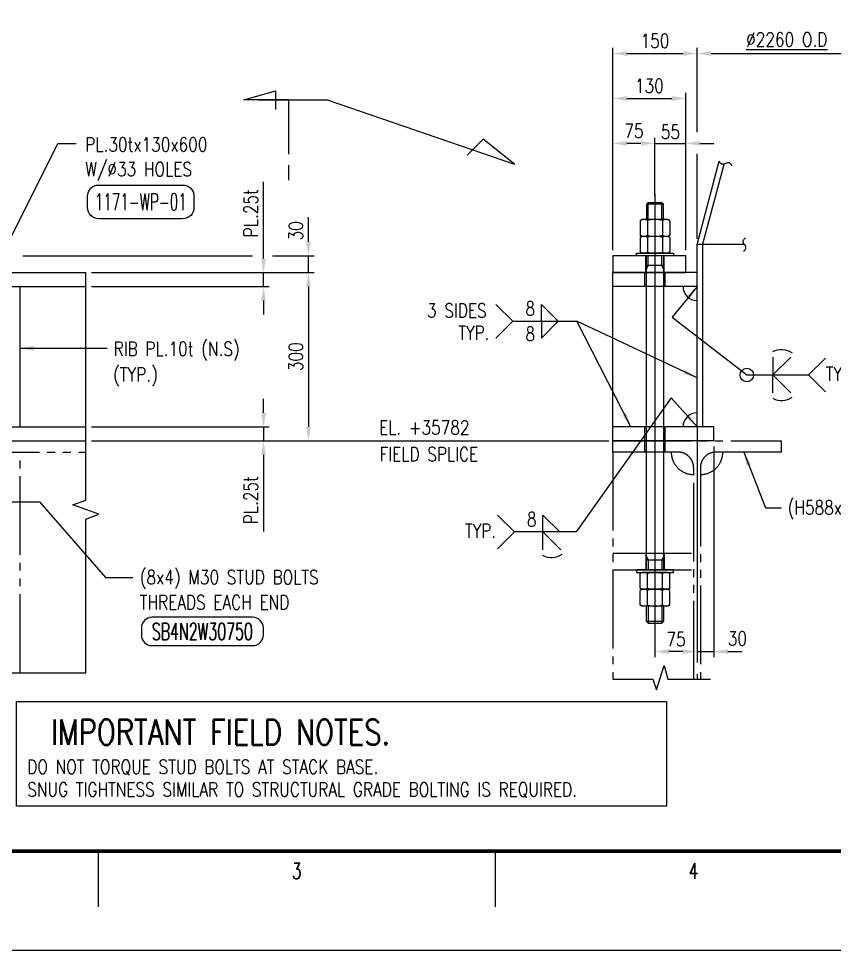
# Model space of a CAD drawing. Header units: millimetres. Extents: x 0 to 134087, y -49114 to 20834.
# Drawn here: x 41396 to 45030, y -29779 to -25628 of the extents above; entities that cross this region are included whole.
import ezdxf
from ezdxf.enums import TextEntityAlignment as Align

# ---------------------------------------------------------------- set-up
doc = ezdxf.new("R2010")
doc.units = ezdxf.units.MM
doc.header["$LTSCALE"] = 35
for name, pattern in [('JNK-CENTER', [34, 30, -1.5, 1, -1.5]), ('JNK-HIDDEN', [3, 2, -1]), ('JNK-PHANTOM', [15, 10, -1, 1, -1, 1, -1])]:
    doc.linetypes.add(name, pattern=pattern)
for name, color, linetype in [('CEN-R', 1, 'JNK-CENTER'), ('CON-C', 4, 'Continuous'), ('CON-G', 3, 'Continuous'), ('CON-W', 7, 'Continuous'), ('CON-Y', 2, 'Continuous'), ('Dim-W', 7, 'Continuous'), ('HID-Y', 2, 'JNK-HIDDEN'), ('PHA-M', 6, 'JNK-PHANTOM'), ('STL-OBJT', 7, 'Continuous'), ('TXT-G', 3, 'Continuous'), ('TXT-Y', 2, 'Continuous'), ('TXTT-C', 4, 'Continuous')]:
    doc.layers.add(name, color=color, linetype=linetype)
doc.styles.add('ROMANS', font='ROMANS.shx', dxfattribs={"width": 0.8})
doc.styles.add('SIMPLEX', font='simplex.shx', dxfattribs={"width": 0.8})
doc.dimstyles.new('DIM25', dxfattribs={"dimscale": 25, "dimtxt": 2.5, "dimasz": 2.5, "dimexe": 1, "dimexo": 1, "dimgap": 1, "dimtad": 1, "dimdec": 1, "dimdsep": 46, "dimtxsty": 'SIMPLEX', "dimcen": 0, "dimclrt": 2, "dimazin": 2, "dimtfac": 1, "dimtdec": 1, "dimtix": 1, "dimtmove": 2, "dimatfit": 0, "dimfxl": 0.18, "dimtolj": 1, "dimtzin": 0, "dimarcsym": 0})
doc.dimstyles.new('DIM25x2.5', dxfattribs={"dimscale": 25, "dimtxt": 2.5, "dimasz": 2.5, "dimexe": 1, "dimexo": 1, "dimgap": 1, "dimtad": 1, "dimdec": 1, "dimlfac": 0.4, "dimdsep": 46, "dimtxsty": 'SIMPLEX', "dimcen": 0, "dimclrt": 2, "dimazin": 2, "dimtfac": 1, "dimtdec": 1, "dimtix": 1, "dimtmove": 2, "dimatfit": 0, "dimfxl": 0.18, "dimtolj": 1, "dimtzin": 0, "dimarcsym": 0})

# ---------------------------------------------------------------- blocks, each defined once
blk = doc.blocks.new('TITLE')
at = {"color": 7}
for p, q in [((169.76, 17.68), (169.76, 7.78)), ((240.49, 17.68), (240.49, 7.78)), ((841, 0), (0, 0))]:
    blk.add_line(p, q, dxfattribs=at)
at = {"color": 7, "const_width": 0.707}
blk.add_lwpolyline([(28.29, 17.68), (823.67, 17.68)], dxfattribs=at)
at = {"color": 7, "style": 'ROMANS', "width": 0.7}
for s, p in [('3', (205.12, 14.15)), ('4', (275.85, 14.15))]:
    blk.add_text(s, height=2.83, dxfattribs=at).set_placement(p, align=Align.MIDDLE)
blk = doc.blocks.new('A$C5F2C30E5')
at = {"layer": 'CEN-R'}
blk.add_line((33, 767.5), (33, -18.2), dxfattribs=at)
at = {"layer": 'CON-G'}
for p, q in [((18, 749.5), (21, 752.5)), ((18, 749.5), (18, 722)), ((21, 752.5), (45, 752.5)), ((45, 752.5), (48, 749.5)), ((48, 722), (48, 749.5)), ((10, 722), (6.4, 719.9)), ((6.4, 719.9), (6.4, 694.1)), ((56, 722), (10, 722)), ((19.7, 719.9), (19.7, 694.1)), ((46.3, 719.9), (46.3, 694.1)), ((59.6, 719.9), (56, 722)), ((59.6, 719.9), (59.6, 694.1)), ((10, 692), (6.4, 694.1)), ((10, 692), (6.4, 689.9)), ((6.4, 689.9), (6.4, 664.1)), ((56, 692), (10, 692)), ((56, 692), (10, 692)), ((19.7, 689.9), (19.7, 664.1)), ((46.3, 689.9), (46.3, 664.1)), ((59.6, 694.1), (56, 692)), ((59.6, 689.9), (56, 692)), ((59.6, 689.9), (59.6, 664.1)), ((0, 662), (66, 662)), ((0, 657.5), (0, 662)), ((66, 657.5), (0, 657.5)), ((10, 662), (6.4, 664.1)), ((56, 662), (10, 662)), ((18, 97.5), (18, 657.5)), ((48, 657.5), (48, 97.5)), ((59.6, 664.1), (56, 662)), ((66, 662), (66, 657.5)), ((66, 97.5), (0, 97.5)), ((0, 97.5), (0, 93)), ((0, 93), (66, 93)), ((10, 93), (6.4, 90.9)), ((6.4, 65.1), (6.4, 90.9)), ((56, 93), (10, 93)), ((19.7, 65.1), (19.7, 90.9)), ((46.3, 65.1), (46.3, 90.9)), ((59.6, 90.9), (56, 93)), ((59.6, 65.1), (59.6, 90.9)), ((66, 93), (66, 97.5)), ((10, 63), (6.4, 65.1)), ((10, 63), (6.4, 60.9)), ((6.4, 35.1), (6.4, 60.9)), ((56, 63), (10, 63)), ((56, 63), (10, 63)), ((19.7, 35.1), (19.7, 60.9)), ((46.3, 35.1), (46.3, 60.9)), ((59.6, 65.1), (56, 63)), ((59.6, 60.9), (56, 63)), ((59.6, 35.1), (59.6, 60.9)), ((10, 33), (6.4, 35.1)), ((59.6, 35.1), (56, 33)), ((56, 33), (10, 33)), ((18, 5.5), (18, 33)), ((48, 33), (48, 5.5)), ((18, 5.5), (21, 2.5)), ((21, 2.5), (45, 2.5)), ((45, 2.5), (48, 5.5))]:
    blk.add_line(p, q, dxfattribs=at)
for centre, radius, start, end in [((13.1, 710.3), 11.7, 55.591, 124.409), ((33.3, 676), 46, 90.4002, 107.1986), ((32.7, 676), 46, 72.8014, 89.5998), ((52.9, 710.3), 11.7, 55.591, 124.409), ((13.1, 703.7), 11.7, 235.591, 304.409), ((13.1, 680.3), 11.7, 55.591, 124.409), ((33.3, 738), 46, 252.8014, 269.5998), ((33.3, 646), 46, 90.4002, 107.1986), ((32.7, 738), 46, 270.4002, 287.1986), ((32.7, 646), 46, 72.8014, 89.5998), ((52.9, 703.7), 11.7, 235.591, 304.409), ((52.9, 680.3), 11.7, 55.591, 124.409), ((13.1, 673.7), 11.7, 235.591, 304.409), ((33.3, 708), 46, 252.8014, 269.5998), ((32.7, 708), 46, 270.4002, 287.1986), ((52.9, 673.7), 11.7, 235.591, 304.409), ((13.1, 81.3), 11.7, 55.591, 124.409), ((33.3, 47), 46, 90.4002, 107.1986), ((32.7, 47), 46, 72.8014, 89.5998), ((52.9, 81.3), 11.7, 55.591, 124.409), ((13.1, 74.7), 11.7, 235.591, 304.409), ((13.1, 51.3), 11.7, 55.591, 124.409), ((33.3, 109), 46, 252.8014, 269.5998), ((33.3, 17), 46, 90.4002, 107.1986), ((32.7, 109), 46, 270.4002, 287.1986), ((32.7, 17), 46, 72.8014, 89.5998), ((52.9, 74.7), 11.7, 235.591, 304.409), ((52.9, 51.3), 11.7, 55.591, 124.409), ((13.1, 44.7), 11.7, 235.591, 304.409), ((33.3, 79), 46, 252.8014, 269.5998), ((32.7, 79), 46, 270.4002, 287.1986), ((52.9, 44.7), 11.7, 235.591, 304.409)]:
    blk.add_arc(centre, radius, start, end, dxfattribs=at)
at = {"layer": 'CON-Y'}
for p, q in [((48, 749.5), (18, 749.5)), ((21, 722), (21, 752.5)), ((45, 722), (45, 752.5)), ((21, 640), (21, 657.5)), ((45, 640), (45, 657.5)), ((18, 633.4), (21, 640)), ((48, 640), (18, 640)), ((48, 633.4), (45, 640)), ((18, 121.6), (21, 115)), ((48, 121.6), (45, 115)), ((48, 115), (18, 115)), ((21, 115), (21, 97.5)), ((45, 115), (45, 97.5)), ((21, 33), (21, 2.5)), ((45, 33), (45, 2.5)), ((48, 5.5), (18, 5.5))]:
    blk.add_line(p, q, dxfattribs=at)
blk = doc.blocks.new('boltmark')
at = {"layer": 'CON-Y'}
blk.add_lwpolyline([(0, -4.2), (15, -4.2, 0.414214), (16.56, -2.64), (16.56, -1.56, 0.414214), (15, 0), (0, 0, 0.414214), (-1.56, -1.56), (-1.56, -2.64, 0.414214)], format="xyb", close=True, dxfattribs=at)
at = {"layer": 'CON-G', "style": 'SIMPLEX', "width": 0.802523}
blk.add_attdef('BN2W1650', text='', height=2.5, dxfattribs=at).set_placement((0, -3.35), (15, -3.35), align=Align.FIT)
blk = doc.blocks.new('DUCT-TAG')
at = {"layer": 'CON-G'}
blk.add_lwpolyline([(-9.49, -1), (-9.49, 1, -0.414214), (-7.49, 3), (7.49, 3, -0.414214), (9.49, 1), (9.49, -1, -0.414214), (7.49, -3), (-7.49, -3, -0.414214)], format="xyb", close=True, dxfattribs=at)
at = {"layer": 'CON-G', "style": 'SIMPLEX', "width": 1.246304}
blk.add_attdef('NAME', text='', height=3, dxfattribs=at).set_placement((-8.19, -1.5), (8.19, -1.5), align=Align.FIT)
at = {"layer": 'CON-Y', "style": 'SIMPLEX'}
blk.add_attdef('ELEVATION', text='', height=2, dxfattribs=at).set_placement((0, -6.02), align=Align.CENTER)
blk = doc.blocks.new('SECMARK2')
at = {"layer": 'TXTT-C'}
blk.add_line((0, 0), (-2.72, 0), dxfattribs=at)
blk.add_lwpolyline([(-4.67, 0), (-14.32, 0), (-14.32, 8.05), (-15.93, 2.38), (-12.63, 2.38)], dxfattribs=at)
at = {"layer": 'TXTT-C', "style": 'SIMPLEX', "width": 1.17}
blk.add_attdef('TAG', text='', height=3.5, dxfattribs=at).set_placement((-7.82, 1.36), align=Align.CENTER)
blk = doc.blocks.new('weld-sy6')
blk.add_lwpolyline([(0, -3.2), (0, 0), (3.2, -3.2)])
blk.add_arc((1.53, -1.19), 3.36, 242.2167, 304.6401)
blk = doc.blocks.new('*D1223')
at = {"layer": 'DEFPOINTS', "color": 0, "transparency": 16777216}
for p in [(41695.2, -26759.3), (42486.6, -26759.3), (41695.2, -26821.8)]:
    blk.add_point(p, dxfattribs=at)
at = {"layer": 'Dim-W', "color": 0, "lineweight": -2, "transparency": 16777216}
for p, q in [((42486.6, -26696.8), (42486.6, -26355.7)), ((41720.2, -26759.3), (42511.6, -26759.3)), ((42486.6, -26821.8), (42486.6, -26759.3)), ((41720.2, -26821.8), (42511.6, -26821.8)), ((42486.6, -26884.3), (42486.6, -26946.8))]:
    blk.add_line(p, q, dxfattribs=at)
at = {"layer": 'Dim-W', "color": 0, "transparency": 16777216}
for points in [[(42476.2, -26696.8), (42497, -26696.8), (42486.6, -26759.3)], [(42476.2, -26884.3), (42497, -26884.3), (42486.6, -26821.8)]]:
    blk.add_solid(points, dxfattribs=at)
at = {"layer": 'Dim-W', "color": 2, "transparency": 16777216, "insert": (42430.4, -26495), "char_height": 62.5, "attachment_point": 5, "rotation": 90, "style": 'SIMPLEX'}
blk.add_mtext('\\A1;PL.25t', dxfattribs=at)
blk = doc.blocks.new('*D1224')
at = {"layer": 'DEFPOINTS', "color": 0, "transparency": 16777216}
for p in [(41695.2, -27446.8), (41695.2, -27509.3), (42486.6, -27509.3)]:
    blk.add_point(p, dxfattribs=at)
at = {"layer": 'Dim-W', "color": 0, "lineweight": -2, "transparency": 16777216}
for p, q in [((42486.6, -27384.3), (42486.6, -27321.8)), ((41720.2, -27446.8), (42511.6, -27446.8)), ((42486.6, -27446.8), (42486.6, -27509.3)), ((41720.2, -27509.3), (42511.6, -27509.3)), ((42486.6, -27571.8), (42486.6, -27912.9))]:
    blk.add_line(p, q, dxfattribs=at)
at = {"layer": 'Dim-W', "color": 0, "transparency": 16777216}
for points in [[(42476.2, -27384.3), (42497, -27384.3), (42486.6, -27446.8)], [(42476.2, -27571.8), (42497, -27571.8), (42486.6, -27509.3)]]:
    blk.add_solid(points, dxfattribs=at)
at = {"layer": 'Dim-W', "color": 2, "transparency": 16777216, "insert": (42430.4, -27773.6), "char_height": 62.5, "attachment_point": 5, "rotation": 90, "style": 'SIMPLEX'}
blk.add_mtext('\\A1;PL.25t', dxfattribs=at)
blk = doc.blocks.new('*D1238')
at = {"layer": 'DEFPOINTS', "color": 0, "transparency": 16777216}
for p in [(41389.4, -26684.3), (42686.6, -26684.3), (41695.2, -26759.3)]:
    blk.add_point(p, dxfattribs=at)
at = {"layer": 'Dim-W', "color": 0, "lineweight": -2, "transparency": 16777216}
for p, q in [((42686.6, -26621.8), (42686.6, -26559.3)), ((41414.4, -26684.3), (42437, -26684.3)), ((42527, -26684.3), (42711.6, -26684.3)), ((42686.6, -26759.3), (42686.6, -26684.3)), ((41720.2, -26759.3), (42711.6, -26759.3)), ((42686.6, -26821.8), (42686.6, -26884.3))]:
    blk.add_line(p, q, dxfattribs=at)
at = {"layer": 'Dim-W', "color": 0, "transparency": 16777216}
for points in [[(42676.2, -26621.8), (42697, -26621.8), (42686.6, -26684.3)], [(42676.2, -26821.8), (42697, -26821.8), (42686.6, -26759.3)]]:
    blk.add_solid(points, dxfattribs=at)
at = {"layer": 'Dim-W', "color": 2, "transparency": 16777216, "insert": (42630.2, -26573.5), "char_height": 62.5, "attachment_point": 5, "rotation": 90, "style": 'SIMPLEX'}
blk.add_mtext('\\A1;30', dxfattribs=at)
blk = doc.blocks.new('*D1225')
at = {"layer": 'DEFPOINTS', "color": 0, "transparency": 16777216}
for p in [(42686.6, -26759.3), (41695.2, -27509.3), (42686.6, -27509.3)]:
    blk.add_point(p, dxfattribs=at)
at = {"layer": 'Dim-W', "color": 0, "lineweight": -2, "transparency": 16777216}
for p, q in [((42686.6, -26821.8), (42686.6, -27446.8)), ((41720.2, -27509.3), (42711.6, -27509.3))]:
    blk.add_line(p, q, dxfattribs=at)
at = {"layer": 'Dim-W', "color": 0, "transparency": 16777216}
for points in [[(42676.2, -26821.8), (42697, -26821.8), (42686.6, -26759.3)], [(42676.2, -27446.8), (42697, -27446.8), (42686.6, -27509.3)]]:
    blk.add_solid(points, dxfattribs=at)
at = {"layer": 'Dim-W', "color": 2, "transparency": 16777216, "insert": (42630.4, -27134.3), "char_height": 62.5, "attachment_point": 5, "rotation": 90, "style": 'SIMPLEX', "bg_fill": 3, "box_fill_scale": 1.1, "bg_fill_color": 256, "bg_fill_true_color": 13158600, "bg_fill_transparency": 0}
blk.add_mtext('\\A1;300', dxfattribs=at)
blk = doc.blocks.new('*D1226')
at = {"layer": 'DEFPOINTS', "color": 0, "transparency": 16777216}
for p in [(44043.2, -26183.8), (44230.7, -26440.5), (44043.2, -26684.3)]:
    blk.add_point(p, dxfattribs=at)
at = {"layer": 'Dim-W', "color": 0, "lineweight": -2, "transparency": 16777216}
for p, q in [((44043.2, -26659.3), (44043.2, -26158.8)), ((44168.2, -26183.8), (44105.7, -26183.8)), ((44230.7, -26415.5), (44230.7, -26158.8))]:
    blk.add_line(p, q, dxfattribs=at)
at = {"layer": 'Dim-W', "color": 0, "transparency": 16777216}
for points in [[(44105.7, -26173.4), (44105.7, -26194.2), (44043.2, -26183.8)], [(44168.2, -26173.4), (44168.2, -26194.2), (44230.7, -26183.8)]]:
    blk.add_solid(points, dxfattribs=at)
at = {"layer": 'Dim-W', "color": 2, "transparency": 16777216, "insert": (44137, -26127.6), "char_height": 62.5, "attachment_point": 5, "style": 'SIMPLEX', "bg_fill": 3, "box_fill_scale": 1.1, "bg_fill_color": 256, "bg_fill_true_color": 13158600, "bg_fill_transparency": 0}
blk.add_mtext('\\A1;75', dxfattribs=at)
blk = doc.blocks.new('*D1227')
at = {"layer": 'DEFPOINTS', "color": 0, "transparency": 16777216}
blk.add_point((44368.2, -26684.3), dxfattribs=at)
at = {"layer": 'Dim-W', "color": 0, "lineweight": -2, "transparency": 16777216}
for p, q in [((44168.2, -26183.8), (44105.7, -26183.8)), ((44368.2, -26659.3), (44368.2, -26158.8)), ((44430.7, -26183.8), (44493.2, -26183.8))]:
    blk.add_line(p, q, dxfattribs=at)
at = {"layer": 'Dim-W', "color": 2, "transparency": 16777216, "insert": (44299.5, -26132.9), "char_height": 62.5, "attachment_point": 5, "style": 'SIMPLEX', "bg_fill": 3, "box_fill_scale": 1.1, "bg_fill_color": 256, "bg_fill_true_color": 13158600, "bg_fill_transparency": 0}
blk.add_mtext('\\A1;55', dxfattribs=at)
at = {"layer": 'DEFPOINTS', "color": 0, "transparency": 16777216}
for p in [(44230.7, -26183.8), (44368.2, -26183.8)]:
    blk.add_point(p, dxfattribs=at)
at = {"layer": 'Dim-W', "color": 0, "lineweight": -2, "transparency": 16777216}
blk.add_line((44230.7, -26183.8), (44368.2, -26183.8), dxfattribs=at)
at = {"layer": 'Dim-W', "color": 0, "transparency": 16777216}
for points in [[(44168.2, -26173.4), (44168.2, -26194.2), (44230.7, -26183.8)], [(44430.7, -26173.4), (44430.7, -26194.2), (44368.2, -26183.8)]]:
    blk.add_solid(points, dxfattribs=at)
blk = doc.blocks.new('*D1228')
at = {"layer": 'DEFPOINTS', "color": 0, "transparency": 16777216}
for p in [(44368.2, -25983.8), (44043.2, -26183.8), (44368.2, -26183.8)]:
    blk.add_point(p, dxfattribs=at)
at = {"layer": 'Dim-W', "color": 0, "lineweight": -2, "transparency": 16777216}
for p, q in [((44043.2, -26158.8), (44043.2, -25958.8)), ((44105.7, -25983.8), (44305.7, -25983.8)), ((44368.2, -26158.8), (44368.2, -25958.8))]:
    blk.add_line(p, q, dxfattribs=at)
at = {"layer": 'Dim-W', "color": 0, "transparency": 16777216}
for points in [[(44105.7, -25973.4), (44105.7, -25994.2), (44043.2, -25983.8)], [(44305.7, -25973.4), (44305.7, -25994.2), (44368.2, -25983.8)]]:
    blk.add_solid(points, dxfattribs=at)
at = {"layer": 'Dim-W', "color": 2, "transparency": 16777216, "insert": (44205.7, -25927.6), "char_height": 62.5, "attachment_point": 5, "style": 'SIMPLEX', "bg_fill": 3, "box_fill_scale": 1.1, "bg_fill_color": 256, "bg_fill_true_color": 13158600, "bg_fill_transparency": 0}
blk.add_mtext('\\A1;130', dxfattribs=at)
blk = doc.blocks.new('*D1239')
at = {"layer": 'DEFPOINTS', "color": 0, "transparency": 16777216}
for p in [(44418.2, -25783.8), (44418.2, -26634.3), (44043.2, -26684.3)]:
    blk.add_point(p, dxfattribs=at)
at = {"layer": 'Dim-W', "color": 0, "lineweight": -2, "transparency": 16777216}
for p, q in [((44043.2, -26659.3), (44043.2, -25758.8)), ((44418.2, -26133.6), (44418.2, -25758.8)), ((44105.7, -25783.8), (44355.7, -25783.8)), ((44418.2, -26609.3), (44418.2, -26230.6))]:
    blk.add_line(p, q, dxfattribs=at)
at = {"layer": 'Dim-W', "color": 0, "transparency": 16777216}
for points in [[(44105.7, -25773.4), (44105.7, -25794.2), (44043.2, -25783.8)], [(44355.7, -25773.4), (44355.7, -25794.2), (44418.2, -25783.8)]]:
    blk.add_solid(points, dxfattribs=at)
at = {"layer": 'Dim-W', "color": 2, "transparency": 16777216, "insert": (44230.7, -25727.6), "char_height": 62.5, "attachment_point": 5, "style": 'SIMPLEX', "bg_fill": 3, "box_fill_scale": 1.1, "bg_fill_color": 256, "bg_fill_true_color": 13158600, "bg_fill_transparency": 0}
blk.add_mtext('\\A1;150', dxfattribs=at)
blk = doc.blocks.new('*D1229')
at = {"layer": 'DEFPOINTS', "color": 0, "transparency": 16777216}
for p in [(44418.2, -25783.8), (45217.5, -25783.8), (45217.5, -25783.8)]:
    blk.add_point(p, dxfattribs=at)
at = {"layer": 'Dim-W', "color": 0, "lineweight": -2, "transparency": 16777216}
blk.add_line((44480.7, -25783.8), (45155, -25783.8), dxfattribs=at)
at = {"layer": 'Dim-W', "color": 0, "transparency": 16777216}
for points in [[(44480.7, -25773.4), (44480.7, -25794.2), (44418.2, -25783.8)], [(45155, -25773.4), (45155, -25794.2), (45217.5, -25783.8)]]:
    blk.add_solid(points, dxfattribs=at)
at = {"layer": 'Dim-W', "color": 2, "transparency": 16777216, "insert": (44817.9, -25721.3), "char_height": 62.5, "attachment_point": 5, "style": 'SIMPLEX', "bg_fill": 3, "box_fill_scale": 1.1, "bg_fill_color": 256, "bg_fill_true_color": 13158600, "bg_fill_transparency": 0}
blk.add_mtext('\\A1;{\\L%%C2260 O.D}', dxfattribs=at)
blk = doc.blocks.new('*D1230')
at = {"layer": 'DEFPOINTS', "color": 0, "transparency": 16777216}
for p in [(44493.2, -27509.3), (44418.2, -28448.3), (44493.2, -28448.3)]:
    blk.add_point(p, dxfattribs=at)
at = {"layer": 'Dim-W', "color": 0, "lineweight": -2, "transparency": 16777216}
for p, q in [((44493.2, -27534.3), (44493.2, -28473.3)), ((44355.7, -28448.3), (44293.2, -28448.3)), ((44418.2, -28448.3), (44493.2, -28448.3)), ((44555.7, -28448.3), (44618.2, -28448.3))]:
    blk.add_line(p, q, dxfattribs=at)
at = {"layer": 'Dim-W', "color": 0, "transparency": 16777216}
blk.add_solid([(44355.7, -28437.9), (44355.7, -28458.7), (44418.2, -28448.3)], dxfattribs=at)
at = {"layer": 'Dim-W', "color": 2, "transparency": 16777216, "insert": (44598.1, -28390), "char_height": 62.5, "attachment_point": 5, "style": 'SIMPLEX', "bg_fill": 3, "box_fill_scale": 1.1, "bg_fill_color": 256, "bg_fill_true_color": 13158600, "bg_fill_transparency": 0}
blk.add_mtext('\\A1;30', dxfattribs=at)
at = {"layer": 'Dim-W', "color": 0, "transparency": 16777216}
blk.add_solid([(44555.7, -28437.9), (44555.7, -28458.7), (44493.2, -28448.3)], dxfattribs=at)
blk = doc.blocks.new('*D1231')
at = {"layer": 'DEFPOINTS', "color": 0, "transparency": 16777216}
for p in [(44230.7, -28328), (44230.7, -28448.3), (44418.2, -28448.3)]:
    blk.add_point(p, dxfattribs=at)
at = {"layer": 'Dim-W', "color": 0, "lineweight": -2, "transparency": 16777216}
for p, q in [((44230.7, -28353), (44230.7, -28473.3)), ((44355.7, -28448.3), (44293.2, -28448.3))]:
    blk.add_line(p, q, dxfattribs=at)
at = {"layer": 'Dim-W', "color": 0, "transparency": 16777216}
for points in [[(44293.2, -28437.9), (44293.2, -28458.7), (44230.7, -28448.3)], [(44355.7, -28437.9), (44355.7, -28458.7), (44418.2, -28448.3)]]:
    blk.add_solid(points, dxfattribs=at)
at = {"layer": 'Dim-W', "color": 2, "transparency": 16777216, "insert": (44324.5, -28392.1), "char_height": 62.5, "attachment_point": 5, "style": 'SIMPLEX', "bg_fill": 3, "box_fill_scale": 1.1, "bg_fill_color": 256, "bg_fill_true_color": 13158600, "bg_fill_transparency": 0}
blk.add_mtext('\\A1;75', dxfattribs=at)

msp = doc.modelspace()

# ---------------------------------------------------------------- linework, layer by layer
at = {"layer": 'CEN-R'}
for p, q in [((44230.742, -27434.2923), (44230.742, -28159.2923)), ((44418.242, -27446.7923), (44418.242, -28571.3662))]:
    msp.add_line(p, q, dxfattribs=at)
at = {"layer": 'CON-C'}
msp.add_lwpolyline([(42466.1453, -25990.5564), (42770.5816, -25990.5564), (43604.8645, -26275.7743), (43464.8306, -26164.5735), (43394.2556, -26236.7268)], dxfattribs=at)
at = {"layer": 'CON-G'}
for p, q in [((44418.242, -26634.2923), (44517.1552, -26263.3679)), ((44443.242, -26637.5684), (44539.5508, -26276.4102)), ((44629.9879, -26634.2923), (44418.242, -26634.2923)), ((44418.242, -27446.7923), (44418.242, -26634.2923)), ((44443.242, -26637.5684), (44443.242, -27446.7923)), ((39563.1747, -26759.2923), (41695.1524, -26759.2923)), ((44418.242, -26759.2923), (44043.242, -26759.2923)), ((44043.242, -27509.2923), (44043.242, -26759.2923)), ((44043.242, -27509.2923), (44043.242, -26759.2923)), ((39563.1747, -26821.7923), (41695.1524, -26821.7923)), ((41401.8529, -27446.7923), (41401.8529, -26821.7923)), ((44418.242, -26821.7923), (44043.242, -26821.7923)), ((39563.1747, -27446.7923), (41695.1524, -27446.7923)), ((44493.242, -27446.7923), (44043.242, -27446.7923)), ((44493.242, -27509.2923), (44493.242, -27446.7923)), ((39563.1747, -27509.2923), (41695.1524, -27509.2923)), ((44493.242, -27509.2923), (44043.242, -27509.2923))]:
    msp.add_line(p, q, dxfattribs=at)
msp.add_lwpolyline([(44043.242, -26759.2923), (44368.242, -26759.2923), (44368.242, -26684.2923), (44043.242, -26684.2923)], close=True, dxfattribs=at)
for centre, start, end in [((44418.242, -26821.7923), 180, 270), ((44418.242, -27446.7923), 90, 180)]:
    msp.add_arc(centre, 62.5, start, end, dxfattribs=at)
at = {"layer": 'CON-W', "linetype": 'Continuous'}
for p, q in [((44238.0192, -28617.7299), (44271.7692, -28509.4471)), ((44271.7692, -28509.4471), (44288.6442, -28571.3662)), ((44043.242, -28571.3662), (44221.1442, -28571.3662)), ((44221.1442, -28571.3662), (44238.0192, -28617.7299)), ((44288.6442, -28571.3662), (44478.4236, -28571.3662))]:
    msp.add_line(p, q, dxfattribs=at)
at = {"layer": 'CON-W'}
for points in [[(44573.5867, -26283.7513, 0.535183758), (44545.3709, -26273.5596, -0.535183758), (44517.1552, -26263.3679)], [(44625.4302, -26663.9441, 0.535183758), (44629.9879, -26634.2923, -0.535183758), (44634.5457, -26604.6405)]]:
    msp.add_lwpolyline(points, format="xyb", dxfattribs=at)
at = {"layer": 'CON-W', "linetype": 'Continuous'}
msp.add_lwpolyline([(39563.1747, -26759.2923), (39563.1747, -27775.7418), (39505.2201, -27796.8355), (39621.1293, -27839.023), (39563.1747, -27860.1168), (39563.1747, -28541.9895), (41695.1524, -28541.9895), (41695.1524, -27857.4851), (41753.107, -27836.3914), (41637.1978, -27794.2039), (41695.1524, -27773.1101), (41695.1524, -26759.2923)], dxfattribs=at)
at = {"layer": 'CON-W'}
for points in [[(43521.9591, -26901.0545), (43596.9591, -26976.0545), (43521.9591, -27051.0545)], [(43724.5187, -26976.0545), (43724.5187, -26901.0545), (43799.5187, -26976.0545)], [(43724.5187, -26976.0545), (43724.5187, -27051.0545), (43799.5187, -26976.0545)], [(44990.1145, -27140.6862), (44915.1145, -27215.6862), (44990.1145, -27290.6862)], [(43529.8165, -27840.0828), (43604.8165, -27915.0828), (43529.8165, -27990.0828)]]:
    msp.add_lwpolyline(points, dxfattribs=at)
at = {"layer": 'Dim-W'}
for p, q in [((42686.603, -26559.2923), (42686.603, -26512.4059)), ((43596.9591, -26976.0545), (43882.3895, -26976.0545))]:
    msp.add_line(p, q, dxfattribs=at)
at = {"layer": 'HID-Y'}
for p, q in [((44189.492, -26759.2923), (44189.492, -26684.2923)), ((44271.992, -26759.2923), (44271.992, -26684.2923)), ((44185.742, -26821.7923), (44185.742, -26759.2923)), ((44275.742, -26821.7923), (44275.742, -26759.2923)), ((44185.742, -27509.2923), (44185.742, -27446.7923)), ((44276.186, -27509.2923), (44276.186, -27446.7923))]:
    msp.add_line(p, q, dxfattribs=at)
at = {"layer": 'PHA-M'}
for p, q in [((44043.242, -27559.2923), (44043.242, -27509.2923)), ((44043.242, -27509.2923), (44793.242, -27509.2923)), ((44185.742, -27559.2923), (44185.742, -27509.2923)), ((44275.742, -27559.2923), (44275.742, -27509.2923)), ((44793.242, -27509.2923), (44793.242, -27559.2923)), ((39563.1747, -27559.2923), (41695.1524, -27559.2923)), ((41401.8529, -28541.9895), (41401.8529, -27559.2923)), ((44043.242, -27559.2923), (44043.242, -28571.3662)), ((44333.242, -27559.2923), (44043.242, -27559.2923)), ((44793.242, -27559.2923), (44503.242, -27559.2923)), ((44403.242, -28571.3662), (44403.242, -27629.2923)), ((44433.242, -27629.2923), (44433.242, -28571.3662)), ((44043.242, -28009.2923), (44401.992, -28009.2923)), ((44189.492, -28009.2923), (44189.492, -28084.2923)), ((44271.992, -28009.2923), (44271.992, -28084.2923)), ((44043.242, -28084.2923), (44401.992, -28084.2923))]:
    msp.add_line(p, q, dxfattribs=at)
for centre, radius, start, end in [((44403.242, -27559.2923), 100, 180, 270), ((44333.242, -27629.2923), 70, 0, 90), ((44503.242, -27629.2923), 70, 90, 180), ((44433.242, -27559.2923), 100, 270, 0)]:
    msp.add_arc(centre, radius, start, end, dxfattribs=at)
at = {"layer": 'STL-OBJT'}
for p, q in [((41569.7374, -26183.8315), (41651.615, -26183.8315)), ((44640.1145, -27215.6862), (44915.1145, -27215.6862)), ((44723.687, -27808.0437), (44794.0809, -27808.0437)), ((43879.8165, -27915.0828), (43604.8165, -27915.0828))]:
    msp.add_line(p, q, dxfattribs=at)
msp.add_lwpolyline([(43731.3226, -27915.0828), (43731.3226, -27840.0828), (43806.3226, -27915.0828)], dxfattribs=at)
msp.add_circle((44640.1145, -27215.6862), 29.9992, dxfattribs=at)
at = {"layer": 'TXTT-C'}
msp.add_lwpolyline([(41386.5972, -28670.9922), (44282.7172, -28670.9922), (44282.7172, -29136.0945), (41386.5972, -29136.0945)], close=True, dxfattribs=at)

# ---------------------------------------------------------------- block references
at = {"linetype": 'ByBlock', "xscale": 24.99999999749996, "yscale": 24.99999999749996, "zscale": 24.99999999749996}
msp.add_blockref('TITLE', (37506.4576, -29779.1803), dxfattribs=at)
at = {"layer": 'CON-G', "xscale": 2.5, "yscale": 2.5, "zscale": 2.5}
msp.add_blockref('A$C5F2C30E5', (44148.2419, -28328.0421), dxfattribs=at)
at = {"layer": 'CON-W', "xscale": -25, "yscale": 25, "zscale": 25, "rotation": 90}
msp.add_blockref('SECMARK2', (42600.1665, -26348.4731), dxfattribs=at)
at = {"layer": 'CON-Y'}
ref = msp.add_blockref('boltmark', (41989.2912, -28295.4202), dxfattribs=dict(at, xscale=30, yscale=30, zscale=30))
ref.add_attrib('BN2W1650', 'SB4N2W30750', dxfattribs={"layer": 'CON-G', "height": 75, "style": 'SIMPLEX', "width": 0.570118}).set_placement((41989.2912, -28395.9102), (42439.2775, -28395.9102), align=Align.FIT)
at = {"layer": 'STL-OBJT', "xscale": -25, "yscale": 25, "zscale": 25, "rotation": 180}
msp.add_blockref('weld-sy6', (44756.3026, -27215.6862), dxfattribs=at)
at = {"layer": 'STL-OBJT', "xscale": 25, "yscale": 25, "zscale": 25}
for p in [(44756.3026, -27215.6862), (43731.3226, -27915.0828)]:
    msp.add_blockref('weld-sy6', p, dxfattribs=at)
at = {"layer": 'TXT-G'}
ref = msp.add_blockref('DUCT-TAG', (41939.5908, -26444.4723), dxfattribs=dict(at, xscale=25, yscale=25, zscale=25))
ref.add_attrib('NAME', '1171-WP-01', dxfattribs={"layer": 'CON-G', "height": 75, "style": 'SIMPLEX', "width": 0.603474}).set_placement((41734.8408, -26481.9723), (42144.3408, -26481.9723), align=Align.FIT)

# ---------------------------------------------------------------- texts
at = {"layer": 'CON-W', "color": 2, "style": 'SIMPLEX', "width": 0.8}
for p in [(43653.6415, -26951.0545), (43653.6415, -27063.5545), (43660.4454, -27890.0828)]:
    msp.add_text('8', height=62.5, dxfattribs=at).set_placement(p)
at = {"layer": 'TXT-Y', "color": 2, "style": 'SIMPLEX', "width": 0.8}
for s, height, p in [('PL.30tx130x600', 62.5, (41692.3716, -26220.4337)), ('W/%%C33 HOLES', 62.5, (41692.3716, -26329.4097)), ('RIB PL.10t (N.S)', 62.5, (41818.9686, -27130.7323)), ('(TYP.)', 62.5, (41816.2625, -27244.4747)), ('EL. +35782', 62.5, (43001.6099, -27481.409)), ('FIELD SPLICE', 62.499999, (43003.9634, -27599.8508)), ('(H588x300x12x20)', 62.5, (44822.0249, -27837.4756)), ('(8x4) M30 STUD BOLTS', 62.5, (41935.2131, -28148.3046)), ('THREADS EACH END', 62.5, (41935.2131, -28259.85)), ('DO NOT TORQUE STUD BOLTS AT STACK BASE.', 62.5, (41433.9001, -28993.3625)), ('SNUG TIGHTNESS SIMILAR TO STRUCTURAL GRADE BOLTING IS REQUIRED.', 62.5, (41433.9001, -29093.3625))]:
    msp.add_text(s, height=height, dxfattribs=at).set_placement(p)
at = {"layer": 'TXT-Y', "style": 'SIMPLEX', "width": 0.8}
for s, p in [('3 SIDES', (43214.9168, -26928.6522)), ('TYP.', (43354.0749, -27027.572)), ('TYP.', (44990.8327, -27210.4944)), ('TYP.', (43383.8602, -27909.891))]:
    msp.add_text(s, height=62.5, dxfattribs=at).set_placement(p, align=Align.MIDDLE_LEFT)
at = {"layer": 'TXTT-C', "style": 'SIMPLEX', "width": 0.8}
msp.add_text('IMPORTANT FIELD NOTES.', height=112.5, dxfattribs=at).set_placement((42295.3326, -28862.9846), align=Align.CENTER)

# ---------------------------------------------------------------- dimensions: what is measured, and where the dimension line sits
at = {"layer": 'Dim-W'}
for base, p1, p2, angle, picture, middle in [((42486.603, -26759.2923), (41695.1524, -26821.7923), (41695.1524, -26759.2923), 90, '*D1223', (42430.353, -26495.0066)), ((42486.603, -27509.2923), (41695.1524, -27446.7923), (41695.1524, -27509.2923), 270, '*D1224', (42430.353, -27773.578))]:
    dim = msp.add_linear_dim(base=base, p1=p1, p2=p2, angle=angle, text='PL.<>t', dimstyle='DIM25x2.5', override={"dimtix": 0, "dimtmove": 0, "dimatfit": 3}, dxfattribs=at)
    dim.commit()
    dim.dimension.update_dxf_attribs({"geometry": picture, "text_midpoint": middle})
dim = msp.add_linear_dim(base=(42686.603, -26684.2923), p1=(41695.1524, -26759.2923), p2=(41389.3529, -26684.2923), angle=90, dimstyle='DIM25x2.5', override={"dimtix": 0, "dimatfit": 2}, dxfattribs=at)
dim.commit()
dim.dimension.update_dxf_attribs({"geometry": '*D1238', "text_midpoint": (42630.1796, -26573.5221), "dimtype": 160})

# ---------------------------------------------------------------- leaders
for points, override in [([(41321.2714, -26684.2923), (41569.7374, -26183.8315)], {"dimgap": 1, "dimtad": 0, "dimtix": 0, "dimtmove": 0, "dimatfit": 3}), ([(44418.242, -26821.7923), (44307.1401, -26958.5316), (44640.1145, -27215.6862)], {"dimgap": 1, "dimtad": 0, "dimtix": 0, "dimatfit": 2, "dimtfill": 1}), ([(44418.242, -27228.3158), (43882.3895, -26976.0545)], {"dimgap": 1, "dimtad": 0, "dimtix": 0, "dimatfit": 2, "dimtfill": 1}), ([(44123.5947, -27446.7923), (43882.3895, -26976.0545)], {"dimgap": 1, "dimtad": 0, "dimtix": 0, "dimatfit": 2, "dimtfill": 1}), ([(44418.242, -27446.7923), (44302.6769, -27317.1911), (43879.8165, -27915.0828)], {"dimgap": 1, "dimtad": 0, "dimtix": 0, "dimatfit": 2, "dimtfill": 1}), ([(44626.0402, -27559.2923), (44723.687, -27808.0437)], {"dimtad": 0, "dimtix": 0, "dimatfit": 2, "dimtfill": 1})]:
    msp.add_leader(points, dimstyle='DIM25x2.5', override=override, dxfattribs=at)
at = {"layer": 'STL-OBJT'}
for points in [[(41401.6989, -27096.7923), (41790.2911, -27096.7923)], [(41236.8523, -27781.02), (41488.7769, -27781.02), (41782.8921, -28117.843), (41904.3128, -28117.843)]]:
    msp.add_leader(points, dimstyle='DIM25', override={"dimtfill": 1}, dxfattribs=at)

# ---------------------------------------------------------------- next in the draw order: dimensions: what is measured, and where the dimension line sits
at = {"layer": 'Dim-W'}
dim = msp.add_linear_dim(base=(44043.242, -26183.8315), p1=(44230.742, -26440.5423), p2=(44043.242, -26684.2923), dimstyle='DIM25x2.5', override={"dimtix": 0, "dimtmove": 0, "dimatfit": 2, "dimtfill": 1}, dxfattribs=at)
dim.commit()
dim.dimension.update_dxf_attribs({"geometry": '*D1226', "text_midpoint": (44136.992, -26127.5815)})
dim = msp.add_linear_dim(base=(42686.603, -27509.2923), p1=(42686.603, -26759.2923), p2=(41695.1524, -27509.2923), angle=90, dimstyle='DIM25x2.5', override={"dimtix": 0, "dimatfit": 2, "dimtfill": 1}, dxfattribs=at)
dim.commit()
dim.dimension.update_dxf_attribs({"geometry": '*D1225', "text_midpoint": (42630.353, -27134.2923)})
dim = msp.add_linear_dim(base=(44493.242, -28448.3243), p1=(44418.242, -28448.3243), p2=(44493.242, -27509.2923), dimstyle='DIM25x2.5', override={"dimtix": 0, "dimatfit": 2, "dimtfill": 1}, dxfattribs=at)
dim.commit()
dim.dimension.update_dxf_attribs({"geometry": '*D1230', "text_midpoint": (44598.0626, -28390.0171), "dimtype": 160})

# ---------------------------------------------------------------- next in the draw order: linework, layer by layer
msp.add_line((42699.6035, -27509.2923), (44025.4802, -27509.2923), dxfattribs=at)

# ---------------------------------------------------------------- next in the draw order: dimensions: what is measured, and where the dimension line sits
dim = msp.add_linear_dim(base=(44368.242, -26183.8315), p1=(44230.742, -26183.8315), p2=(44368.242, -26684.2923), dimstyle='DIM25x2.5', override={"dimtix": 0, "dimatfit": 2, "dimtfill": 1}, dxfattribs=at)
dim.commit()
dim.dimension.update_dxf_attribs({"geometry": '*D1227', "text_midpoint": (44299.492, -26132.938), "dimtype": 160})
dim = msp.add_linear_dim(base=(44230.742, -28448.3243), p1=(44418.242, -28448.3243), p2=(44230.742, -28328.0423), dimstyle='DIM25x2.5', override={"dimtix": 0, "dimatfit": 2, "dimtfill": 1}, dxfattribs=at)
dim.commit()
dim.dimension.update_dxf_attribs({"geometry": '*D1231', "text_midpoint": (44324.492, -28392.0743)})

# ---------------------------------------------------------------- next in the draw order: dimensions: what is measured, and where the dimension line sits
dim = msp.add_linear_dim(base=(44368.242, -25983.8315), p1=(44043.242, -26183.8315), p2=(44368.242, -26183.8315), dimstyle='DIM25x2.5', override={"dimtix": 0, "dimtmove": 0, "dimatfit": 2, "dimtfill": 1}, dxfattribs=at)
dim.commit()
dim.dimension.update_dxf_attribs({"geometry": '*D1228', "text_midpoint": (44205.742, -25983.8315), "dimtype": 160})

# ---------------------------------------------------------------- next in the draw order: dimensions: what is measured, and where the dimension line sits
dim = msp.add_linear_dim(base=(44418.242, -25783.8315), p1=(44043.242, -26684.2923), p2=(44418.242, -26634.2923), dimstyle='DIM25x2.5', override={"dimtix": 0, "dimtmove": 0, "dimatfit": 2, "dimtfill": 1}, dxfattribs=at)
dim.commit()
dim.dimension.update_dxf_attribs({"geometry": '*D1239', "text_midpoint": (44230.742, -25783.8315), "dimtype": 160})

# ---------------------------------------------------------------- next in the draw order: dimensions: what is measured, and where the dimension line sits
dim = msp.add_linear_dim(base=(45217.5129, -25783.8315), p1=(44418.242, -25783.8315), p2=(45217.5129, -25783.8315), text='{\\L%%C2260 O.D}', dimstyle='DIM25x2.5', override={"dimtix": 0, "dimatfit": 2, "dimtfill": 1}, dxfattribs=at)
dim.commit()
dim.dimension.update_dxf_attribs({"geometry": '*D1229', "text_midpoint": (44817.8775, -25721.3315)})

doc.saveas('drawing.dxf')
